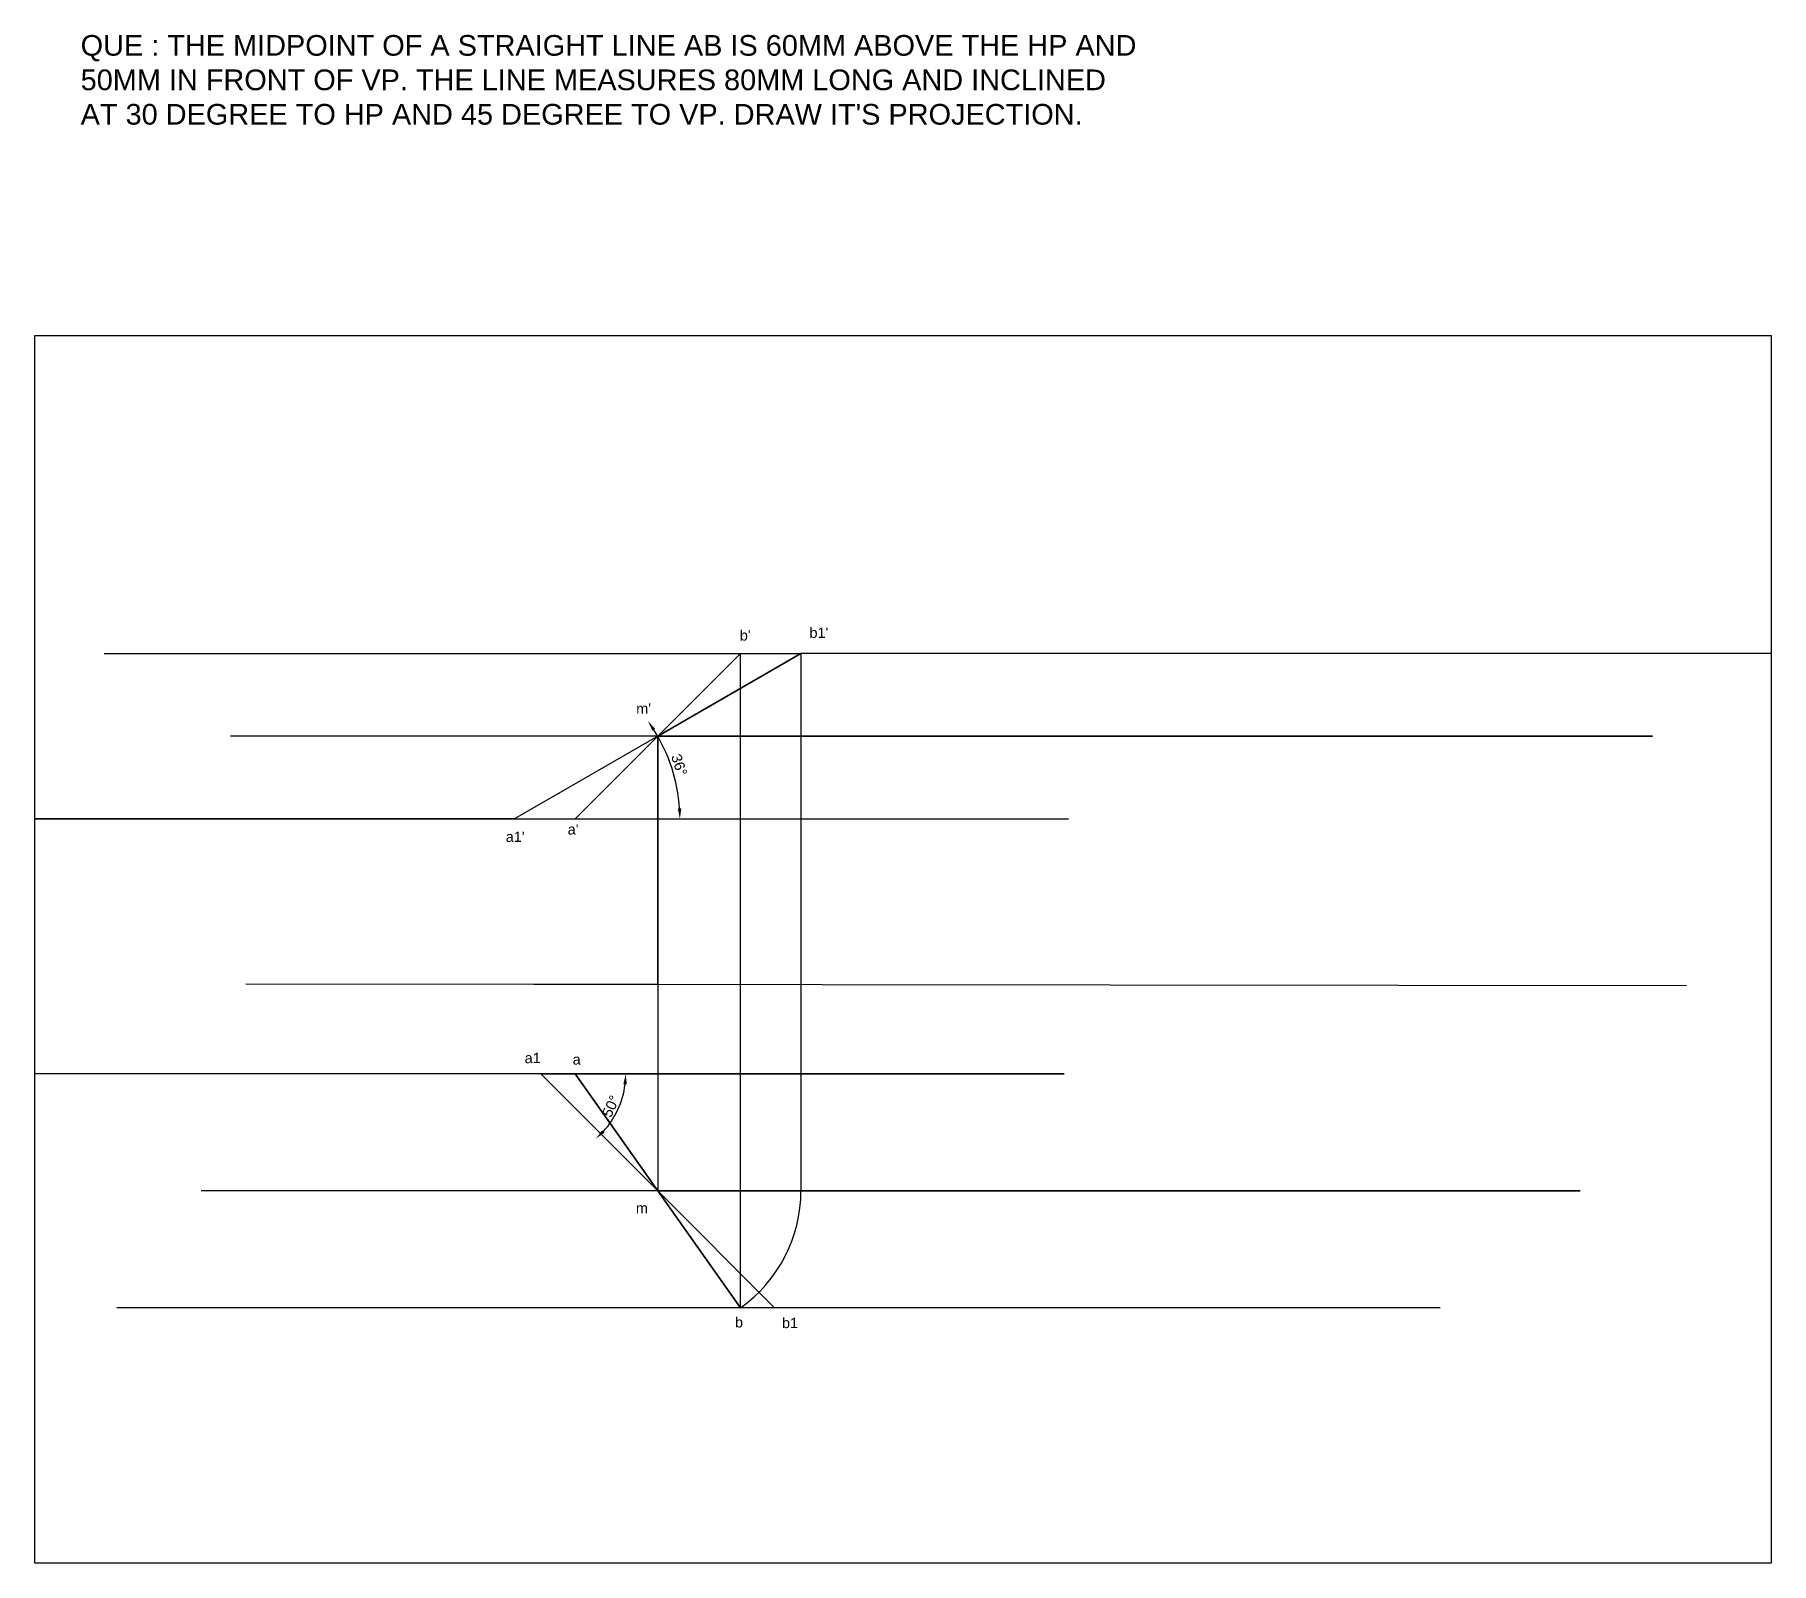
# Model space of a CAD drawing. Header units: millimetres. Extents: x 1250 to 1670, y 1660 to 2030.
import ezdxf

# ---------------------------------------------------------------- set-up
doc = ezdxf.new("R2010")
doc.units = ezdxf.units.MM
doc.styles.get("Standard").update_dxf_attribs({"font": 'arial.ttf'})
doc.dimstyles.new('ISO-25', dxfattribs={"dimtxt": 2.5, "dimasz": 2.5, "dimexe": 1.25, "dimexo": 0.625, "dimtad": 1, "dimtxsty": 'Standard', "dimcen": 2.5, "dimadec": 0, "dimazin": 0, "dimtfac": 1, "dimtmove": 0, "dimatfit": 3, "dimfxl": 1, "dimarcsym": 0})

# ---------------------------------------------------------------- blocks, each defined once
blk = doc.blocks.new('*D9')
at = {"color": 0, "lineweight": -2, "transparency": 16777216}
blk.add_arc((1365.61, 1840.43), 40, 3.5816, 32.6245, dxfattribs=at)
at = {"color": 0, "lineweight": -3, "transparency": 16777216}
for points in [[(1398.95, 1861.76), (1399.64, 1862.23), (1397.88, 1864.06)], [(1405.95, 1842.95), (1405.11, 1842.92), (1405.61, 1840.43)]]:
    blk.add_solid(points, dxfattribs=at)
at = {"layer": 'Defpoints', "color": 0, "lineweight": -3, "transparency": 16777216}
for p in [(1420.25, 1880.43), (1404.72, 1848.8), (1365.61, 1840.43), (1365.61, 1840.43), (1499.62, 1840.43)]:
    blk.add_point(p, dxfattribs=at)
at = {"color": 0, "lineweight": -3, "transparency": 16777216, "insert": (1405.44, 1853.45), "char_height": 2.5, "attachment_point": 5, "rotation": 288.103}
blk.add_mtext('36°', dxfattribs=at)
blk = doc.blocks.new('*D10')
at = {"color": 0, "lineweight": -2, "transparency": 16777216}
blk.add_arc((1371.97, 1778.72), 20.55, 317.4582, 353.0244, dxfattribs=at)
at = {"color": 0, "lineweight": -3, "transparency": 16777216}
for points in [[(1391.94, 1776.25), (1392.78, 1776.2), (1392.51, 1778.72)], [(1387.39, 1764.53), (1386.81, 1765.13), (1385.3, 1763.09)]]:
    blk.add_solid(points, dxfattribs=at)
at = {"layer": 'Defpoints', "color": 0, "lineweight": -3, "transparency": 16777216}
for p in [(1249.57, 1778.72), (1371.97, 1778.72), (1498.58, 1778.72), (1389.2, 1767.52), (1420.25, 1722.15)]:
    blk.add_point(p, dxfattribs=at)
at = {"color": 0, "lineweight": -3, "transparency": 16777216, "insert": (1388.9, 1770.91), "char_height": 2.5, "attachment_point": 5, "rotation": 65.2413}
blk.add_mtext('50°', dxfattribs=at)

msp = doc.modelspace()

# ---------------------------------------------------------------- linework, layer by layer
for p, q in [((1266.386, 1880.434), (1434.891, 1880.434)), ((1669.574, 1880.434), (1434.891, 1880.434)), ((1640.816, 1860.434), (1296.962, 1860.434)), ((1400.25, 1860.434), (1640.816, 1860.434)), ((1300.647, 1800.547), (1649.057, 1800.151)), ((1623.346, 1750.434), (1289.815, 1750.434)), ((1400.25, 1750.434), (1623.346, 1750.434)), ((1428.534, 1722.149), (1269.472, 1722.149)), ((1589.503, 1722.149), (1428.534, 1722.149))]:
    msp.add_line(p, q)
at = {"lineweight": 30}
for p, q in [((1420.25, 1880.434), (1380.25, 1840.434)), ((1380.25, 1778.718), (1420.25, 1722.149))]:
    msp.add_line(p, q, dxfattribs=at)
at = {"lineweight": -3}
for p, q in [((1400.25, 1860.434), (1434.891, 1880.434)), ((1434.891, 1880.434), (1400.25, 1860.434)), ((1420.25, 1722.149), (1420.25, 1880.434)), ((1400.25, 1860.434), (1365.609, 1840.434)), ((1365.609, 1840.434), (1249.574, 1840.434)), ((1249.574, 1840.434), (1365.609, 1840.434)), ((1365.609, 1840.434), (1499.616, 1840.434)), ((1498.575, 1778.718), (1249.574, 1778.718)), ((1400.25, 1750.434), (1371.966, 1778.718)), ((1371.966, 1778.718), (1498.575, 1778.718)), ((1400.25, 1750.434), (1428.534, 1722.149))]:
    msp.add_line(p, q, dxfattribs=at)
msp.add_lwpolyline([(1249.574, 1957.374), (1669.574, 1957.374), (1669.574, 1660.374), (1249.574, 1660.374)], close=True)
for points in [[(1420.25, 1880.434), (1400.25, 1860.434), (1380.25, 1840.434)], [(1434.891, 1880.434), (1434.891, 1750.434)], [(1420.25, 1722.149), (1400.25, 1750.434), (1380.25, 1778.718)]]:
    msp.add_lwpolyline(points, dxfattribs=at)
msp.add_lwpolyline([(1300.647, 1800.547), (1400.25, 1800.434), (1400.25, 1860.434), (1400.25, 1800.434), (1400.25, 1750.434)])
msp.add_arc((1400.25, 1750.434), 34.641, 305.26439, 0, dxfattribs=at)

# ---------------------------------------------------------------- texts
at = {"lineweight": -3, "attachment_point": 1}
for s, width, insert, char_height in [("QUE : THE MIDPOINT OF A STRAIGHT LINE AB IS 60MM ABOVE THE HP AND 50MM IN FRONT OF VP. THE LINE MEASURES 80MM LONG AND INCLINED AT 30 DEGREE TO HP AND 45 DEGREE TO VP. DRAW IT'S PROJECTION.", 256.18113, (1260.682, 2030.008), 5), ("a1'", 6.00801, (1363.508, 1837.343), 2.5), ("a'", 6.00801, (1378.485, 1839.138), 2.5), ('a1', 6.00801, (1368.067, 1783.838), 2.5), ('a', 6.00801, (1379.685, 1783.486), 2.5)]:
    msp.add_mtext_dynamic_manual_height_columns(s, width=width, gutter_width=12.5, heights=[0], dxfattribs=dict(at, insert=insert, char_height=char_height))
at = {"char_height": 2.5, "attachment_point": 1}
for s, width, insert in [("b'", 3.31068, (1420.108, 1886.061)), ("m'", 12.36114, (1395.046, 1868.348)), ('m', 12.36114, (1394.961, 1747.541))]:
    msp.add_mtext_dynamic_manual_height_columns(s, width=width, gutter_width=12.5, heights=[0], dxfattribs=dict(at, insert=insert))
for s, insert in [("b1'", (1436.956, 1886.691)), ('b', (1418.942, 1719.915)), ('b1', (1430.302, 1719.755))]:
    msp.add_mtext(s, dxfattribs=dict(at, insert=insert))

# ---------------------------------------------------------------- dimensions: what is measured, and where the dimension line sits
at = {"lineweight": -3}
for base, line1, line2, picture, middle in [((1404.725, 1848.797), ((1365.609, 1840.434), (1499.616, 1840.434)), ((1365.609, 1840.434), (1420.25, 1880.434)), '*D9', (1405.437, 1853.454)), ((1389.195, 1767.524), ((1498.575, 1778.718), (1249.574, 1778.718)), ((1371.966, 1778.718), (1420.25, 1722.149)), '*D10', (1388.897, 1770.909))]:
    dim = msp.add_angular_dim_2l(base=base, line1=line1, line2=line2, dimstyle='ISO-25', dxfattribs=at)
    dim.commit()
    dim.dimension.update_dxf_attribs({"geometry": picture, "text_midpoint": middle})

doc.saveas('drawing.dxf')
